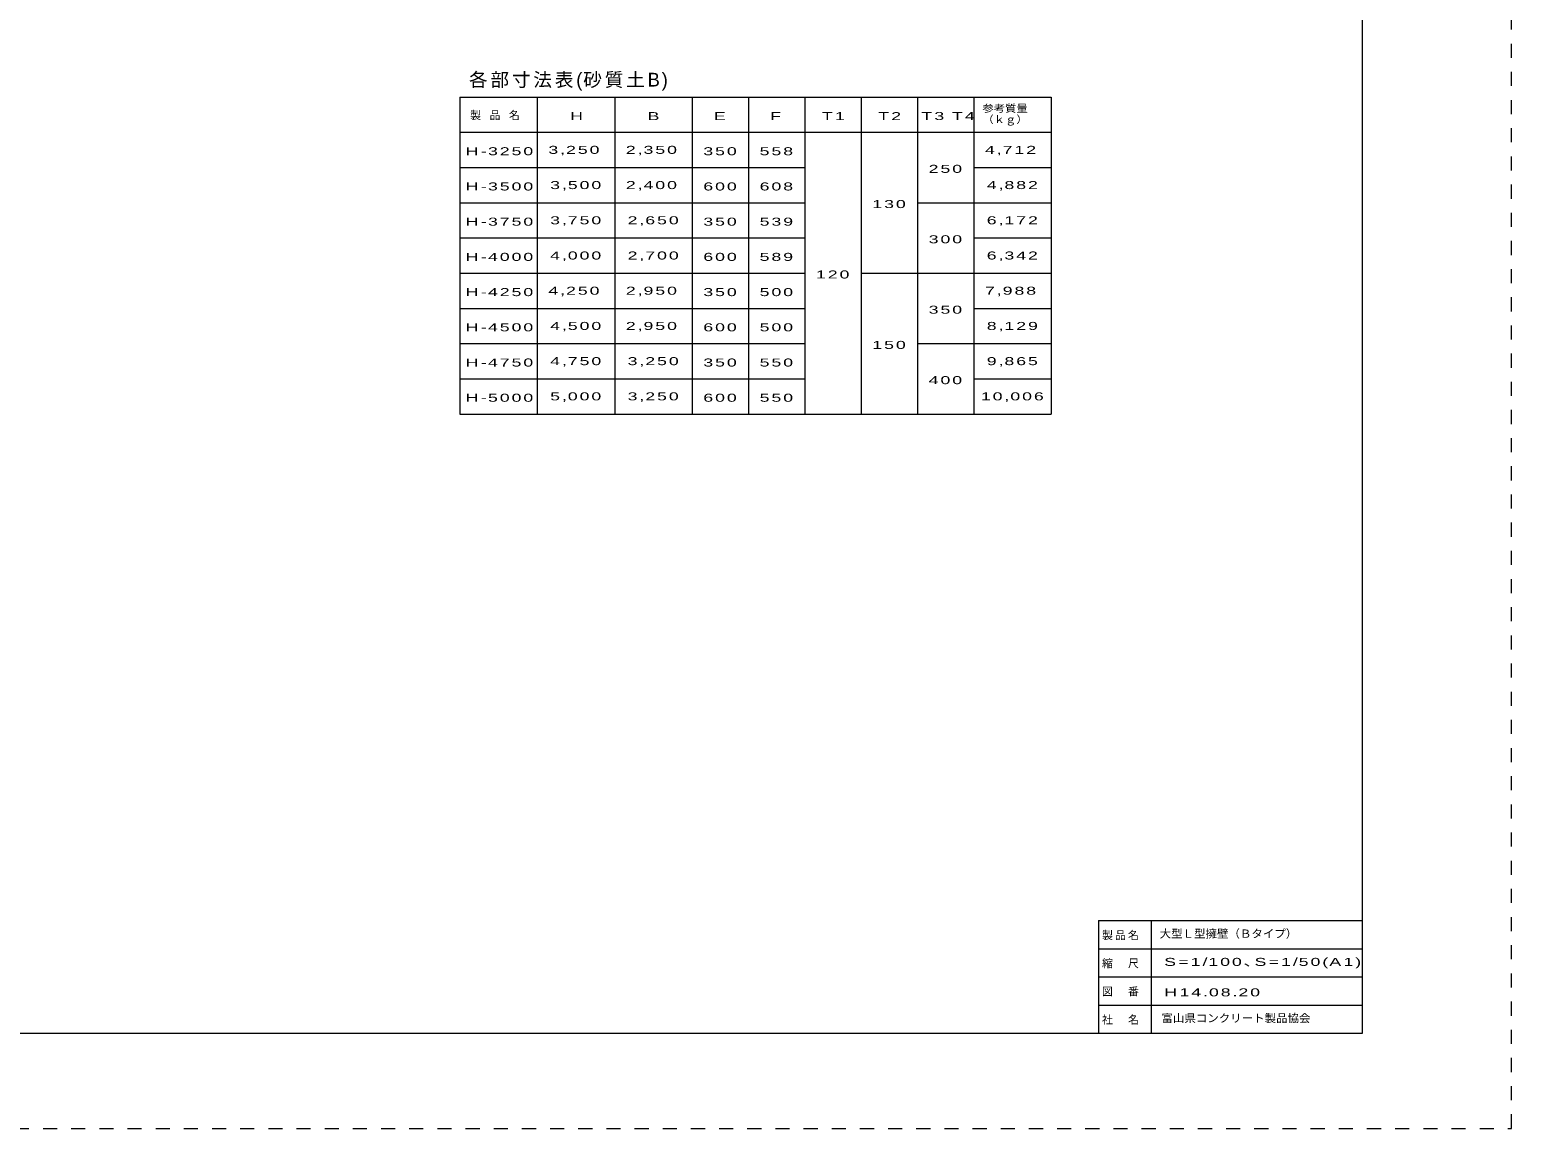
# Model space of a CAD drawing. Units: millimetres at full size, sheet at 1:100; details may follow other scales. Extents: x -2000 to 86100, y -1500 to 60900.
# Drawn here: x 44019 to 86100, y -1500 to 29700 of the extents above; entities that cross this region are included whole.
import ezdxf
from ezdxf.enums import TextEntityAlignment as Align

# ---------------------------------------------------------------- set-up
doc = ezdxf.new("R2010")
doc.units = ezdxf.units.MM
doc.header["$LTSCALE"] = 100
doc.linetypes.add('USER1', pattern=[8, 4, -4])
for name, color, linetype, lineweight in [('chuki', 5, 'Continuous', 13), ('Defpoints_8', 2, 'Continuous', 13), ('V-nasSTD', 5, 'USER1', 13)]:
    doc.layers.add(name, color=color, linetype=linetype, lineweight=lineweight)
doc.styles.add('標準ベクトル', font='')
doc.styles.get('標準ベクトル').set_extended_font_data('標準ベクトル')

msp = doc.modelspace()

# ---------------------------------------------------------------- linework, layer by layer
at = {"layer": 'chuki'}
for p, q in [((56234.8, 27785.3), (73034.8, 27785.3)), ((56234.8, 27785.3), (56234.8, 18785.3)), ((58434.8, 27785.3), (58434.8, 18785.3)), ((60634.8, 27785.3), (60634.8, 18785.3)), ((62834.8, 27785.3), (62834.8, 18785.3)), ((64434.8, 27785.3), (64434.8, 18785.3)), ((66034.8, 27785.3), (66034.8, 18785.3)), ((67634.8, 27785.3), (67634.8, 18785.3)), ((69234.8, 27785.3), (69234.8, 18785.3)), ((70834.8, 27785.3), (70834.8, 18785.3)), ((73034.8, 27785.3), (73034.8, 18785.3)), ((56234.8, 26785.3), (73034.8, 26785.3)), ((56234.8, 25785.3), (66034.8, 25785.3)), ((70834.8, 25785.3), (73034.8, 25785.3)), ((56234.8, 24785.3), (66034.8, 24785.3)), ((69234.8, 24785.3), (73034.8, 24785.3)), ((56234.8, 23785.3), (66034.8, 23785.3)), ((70834.8, 23785.3), (73034.8, 23785.3)), ((56234.8, 22785.3), (66034.8, 22785.3)), ((67634.8, 22785.3), (73034.8, 22785.3)), ((56234.8, 21785.3), (66034.8, 21785.3)), ((70834.8, 21785.3), (73034.8, 21785.3)), ((56234.8, 20785.3), (66034.8, 20785.3)), ((69234.8, 20785.3), (73034.8, 20785.3)), ((56234.8, 19785.3), (66034.8, 19785.3)), ((70834.8, 19785.3), (73034.8, 19785.3)), ((56234.8, 18785.3), (73034.8, 18785.3)), ((75873.8, 4400), (75873.8, 1200)), ((74373.8, 3600), (81873.8, 3600)), ((74373.8, 2800), (81873.8, 2800)), ((74373.8, 2000), (81873.8, 2000))]:
    msp.add_line(p, q, dxfattribs=at)
at = {"layer": 'Defpoints_8'}
for q in [(81873.8, 4400), (74373.8, 1200)]:
    msp.add_line((74373.8, 4400), q, dxfattribs=at)
msp.add_lwpolyline([(81873.8, 59400), (924.3, 59400), (924.3, 1200), (81873.8, 1200)], close=True, dxfattribs=at)
at = {"layer": 'V-nasSTD'}
for p, q in [((86100, -1500), (86100, 60900)), ((-2000, -1500), (86100, -1500))]:
    msp.add_line(p, q, dxfattribs=at)

# ---------------------------------------------------------------- texts
at = {"layer": 'chuki', "style": '標準ベクトル'}
for s, height, width, p in [(' 参考質量', 205.3, 1.15, (70989, 27299.3)), (' （ｋｇ）', 205.3, 1.15, (70989, 26985.3)), (' 大型Ｌ型擁壁（Ｂタイプ）', 227.3, 1.05, (76023.8, 3845)), (' 富山県コンクリート製品協会', 227.3, 1.05, (76073.8, 1445))]:
    msp.add_text(s, height=height, dxfattribs=dict(at, width=width)).set_placement(p, align=Align.BOTTOM_LEFT)
at = {"layer": 'chuki', "attachment_point": 7, "style": '標準ベクトル'}
for s, insert, char_height in [('\\T1.15;各部寸法表(砂質土B)', (56495.3, 27968), 388.6), ('\\T1.4;\\~製\\~品\\~名', (56409.6, 27130.3), 227.3), ('\\T1.2;\\W1.65;\\~H', (59203.5, 27130.3), 227.3), ('\\T1.2;\\W1.65;\\~B', (61403.5, 27130.3), 227.3), ('\\T1.2;\\W1.65;\\~E', (63284.6, 27130.3), 227.3), ('\\T1.2;\\W1.65;\\~F', (64884.6, 27130.3), 227.3), ('\\T1.2;\\W1.65;\\~T1', (66353.4, 27130.3), 227.3), ('\\T1.2;\\W1.65;\\~T2', (67953.4, 27130.3), 227.3), ('\\T1.2;\\W1.65;\\~T3\\~T4', (69178.6, 27130.3), 227.3), ('\\T1.2;\\W1.65;\\~H-3250', (56234.8, 26130.3), 227.3), ('\\T1.2;\\W1.65;\\~3,250', (58584.8, 26130.3), 227.3), ('\\T1.2;\\W1.65;\\~2,350', (60784.8, 26130.3), 227.3), ('\\T1.2;\\W1.65;\\~350', (62984.8, 26130.3), 227.3), ('\\T1.2;\\W1.65;\\~558', (64584.8, 26130.3), 227.3), ('\\T1.2;\\W1.65;\\~4,712', (70984.8, 26130.3), 227.3), ('\\T1.2;\\W1.65;\\~250', (69384.8, 25630.3), 227.3), ('\\T1.2;\\W1.65;\\~H-3500', (56234.8, 25130.3), 227.3), ('\\T1.2;\\W1.65;\\~3,500', (58634.8, 25130.3), 227.3), ('\\T1.2;\\W1.65;\\~2,400', (60784.8, 25130.3), 227.3), ('\\T1.2;\\W1.65;\\~600', (62984.8, 25130.3), 227.3), ('\\T1.2;\\W1.65;\\~608', (64584.8, 25130.3), 227.3), ('\\T1.2;\\W1.65;\\~4,882', (71034.8, 25130.3), 227.3), ('\\T1.2;\\W1.65;\\~130', (67784.8, 24630.3), 227.3), ('\\T1.2;\\W1.65;\\~H-3750', (56234.8, 24130.3), 227.3), ('\\T1.2;\\W1.65;\\~3,750', (58634.8, 24130.3), 227.3), ('\\T1.2;\\W1.65;\\~2,650', (60834.8, 24130.3), 227.3), ('\\T1.2;\\W1.65;\\~350', (62984.8, 24130.3), 227.3), ('\\T1.2;\\W1.65;\\~539', (64584.8, 24130.3), 227.3), ('\\T1.2;\\W1.65;\\~6,172', (71034.8, 24130.3), 227.3), ('\\T1.2;\\W1.65;\\~300', (69384.8, 23630.3), 227.3), ('\\T1.2;\\W1.65;\\~H-4000', (56234.8, 23130.3), 227.3), ('\\T1.2;\\W1.65;\\~4,000', (58634.8, 23130.3), 227.3), ('\\T1.2;\\W1.65;\\~2,700', (60834.8, 23130.3), 227.3), ('\\T1.2;\\W1.65;\\~600', (62984.8, 23130.3), 227.3), ('\\T1.2;\\W1.65;\\~589', (64584.8, 23130.3), 227.3), ('\\T1.2;\\W1.65;\\~6,342', (71034.8, 23130.3), 227.3), ('\\T1.2;\\W1.65;\\~120', (66184.8, 22630.3), 227.3), ('\\T1.2;\\W1.65;\\~H-4250', (56234.8, 22130.3), 227.3), ('\\T1.2;\\W1.65;\\~4,250', (58584.8, 22130.3), 227.3), ('\\T1.2;\\W1.65;\\~2,950', (60784.8, 22130.3), 227.3), ('\\T1.2;\\W1.65;\\~350', (62984.8, 22130.3), 227.3), ('\\T1.2;\\W1.65;\\~500', (64584.8, 22130.3), 227.3), ('\\T1.2;\\W1.65;\\~7,988', (70984.8, 22130.3), 227.3), ('\\T1.2;\\W1.65;\\~350', (69384.8, 21630.3), 227.3), ('\\T1.2;\\W1.65;\\~H-4500', (56234.8, 21130.3), 227.3), ('\\T1.2;\\W1.65;\\~4,500', (58634.8, 21130.3), 227.3), ('\\T1.2;\\W1.65;\\~2,950', (60784.8, 21130.3), 227.3), ('\\T1.2;\\W1.65;\\~600', (62984.8, 21130.3), 227.3), ('\\T1.2;\\W1.65;\\~500', (64584.8, 21130.3), 227.3), ('\\T1.2;\\W1.65;\\~8,129', (71034.8, 21130.3), 227.3), ('\\T1.2;\\W1.65;\\~150', (67784.8, 20630.3), 227.3), ('\\T1.2;\\W1.65;\\~H-4750', (56234.8, 20130.3), 227.3), ('\\T1.2;\\W1.65;\\~4,750', (58634.8, 20130.3), 227.3), ('\\T1.2;\\W1.65;\\~3,250', (60834.8, 20130.3), 227.3), ('\\T1.2;\\W1.65;\\~350', (62984.8, 20130.3), 227.3), ('\\T1.2;\\W1.65;\\~550', (64584.8, 20130.3), 227.3), ('\\T1.2;\\W1.65;\\~9,865', (71034.8, 20130.3), 227.3), ('\\T1.2;\\W1.65;\\~400', (69384.8, 19630.3), 227.3), ('\\T1.2;\\W1.65;\\~H-5000', (56234.8, 19130.3), 227.3), ('\\T1.2;\\W1.65;\\~5,000', (58634.8, 19130.3), 227.3), ('\\T1.2;\\W1.65;\\~3,250', (60834.8, 19130.3), 227.3), ('\\T1.2;\\W1.65;\\~600', (62984.8, 19130.3), 227.3), ('\\T1.2;\\W1.65;\\~550', (64584.8, 19130.3), 227.3), ('\\T1.2;\\W1.65;10,006', (71034.8, 19130.3), 227.3), ('\\T1.19;\\~製品名', (74373.8, 3845), 227.3), ('\\T1.19;\\~縮\u3000尺', (74373.8, 3045), 227.3), ('\\T1.2;\\W1.65;\\~S=1/100､S=1/50(A1)', (76073.8, 3045), 227.3), ('\\T1.19;\\~図\u3000番', (74373.8, 2245), 227.3), ('\\T1.2;\\W1.65;\\~H14.08.20', (76073.8, 2245), 227.3), ('\\T1.19;\\~社\u3000名', (74373.8, 1445), 227.3)]:
    msp.add_mtext(s, dxfattribs=dict(at, insert=insert, char_height=char_height))

doc.saveas('drawing.dxf')
